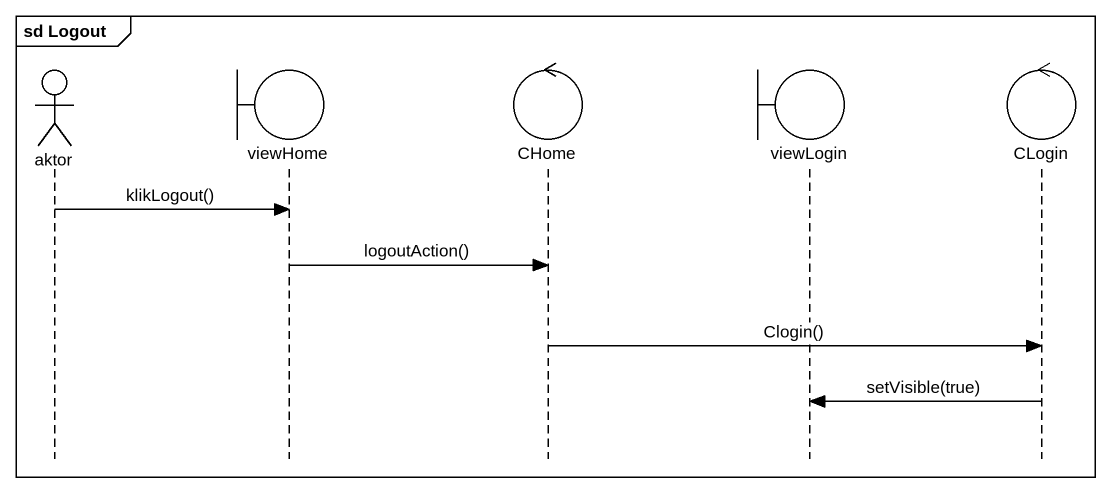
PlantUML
@startuml
mainframe sd Logout
hide footbox
actor aktor
boundary viewHome
control CHome
boundary viewLogin
control CLogin

aktor -> viewHome : klikLogout()
viewHome -> CHome : logoutAction()
CHome -> CLogin : Clogin()
CLogin -> viewLogin : setVisible(true)
@enduml
